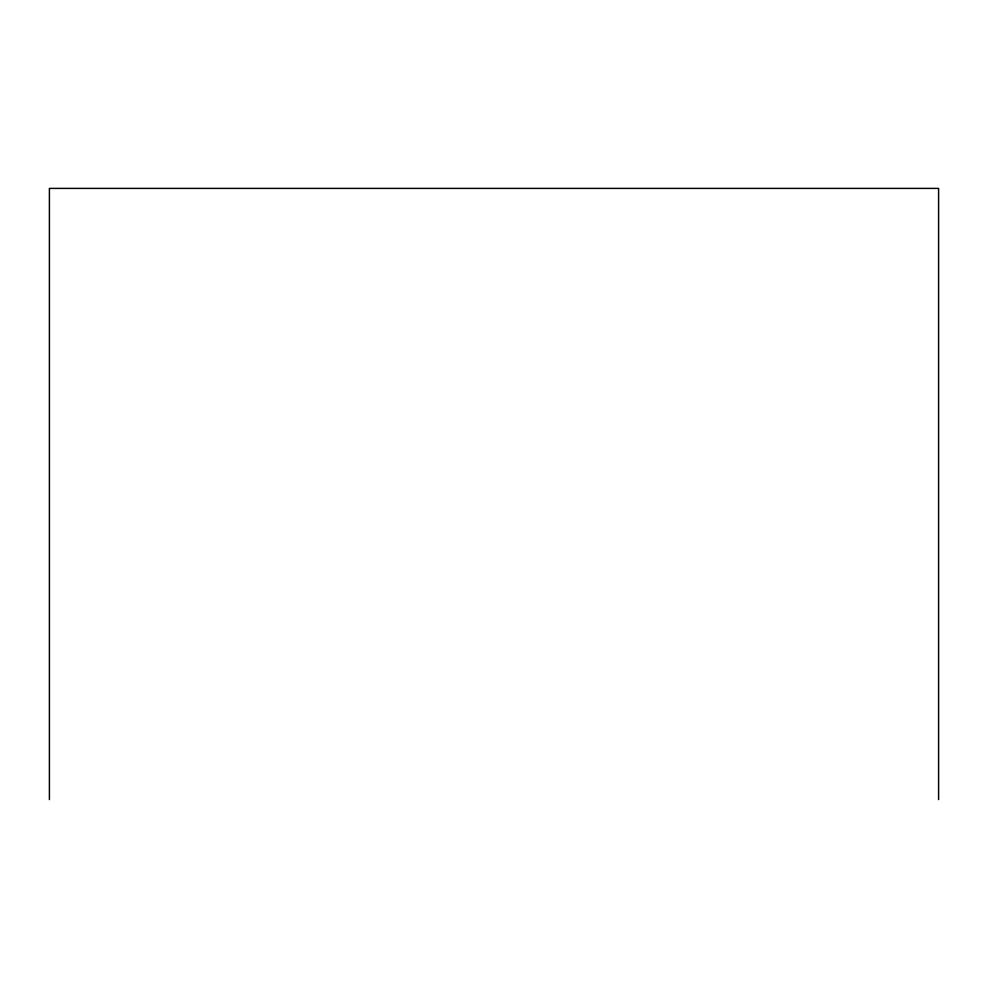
<?xml version="1.0" encoding="UTF-8"?>
<svg xmlns="http://www.w3.org/2000/svg" width="988" height="988" viewBox="0 0 988 988"><rect width="100%" height="100%" fill="white"/><g stroke="black" fill="none" stroke-linecap="round" stroke-linejoin="round"><path stroke-width="1.48" d="M938.6 799.601L938.6 188.399L49.4 188.399L49.4 799.601"/></g></svg>
